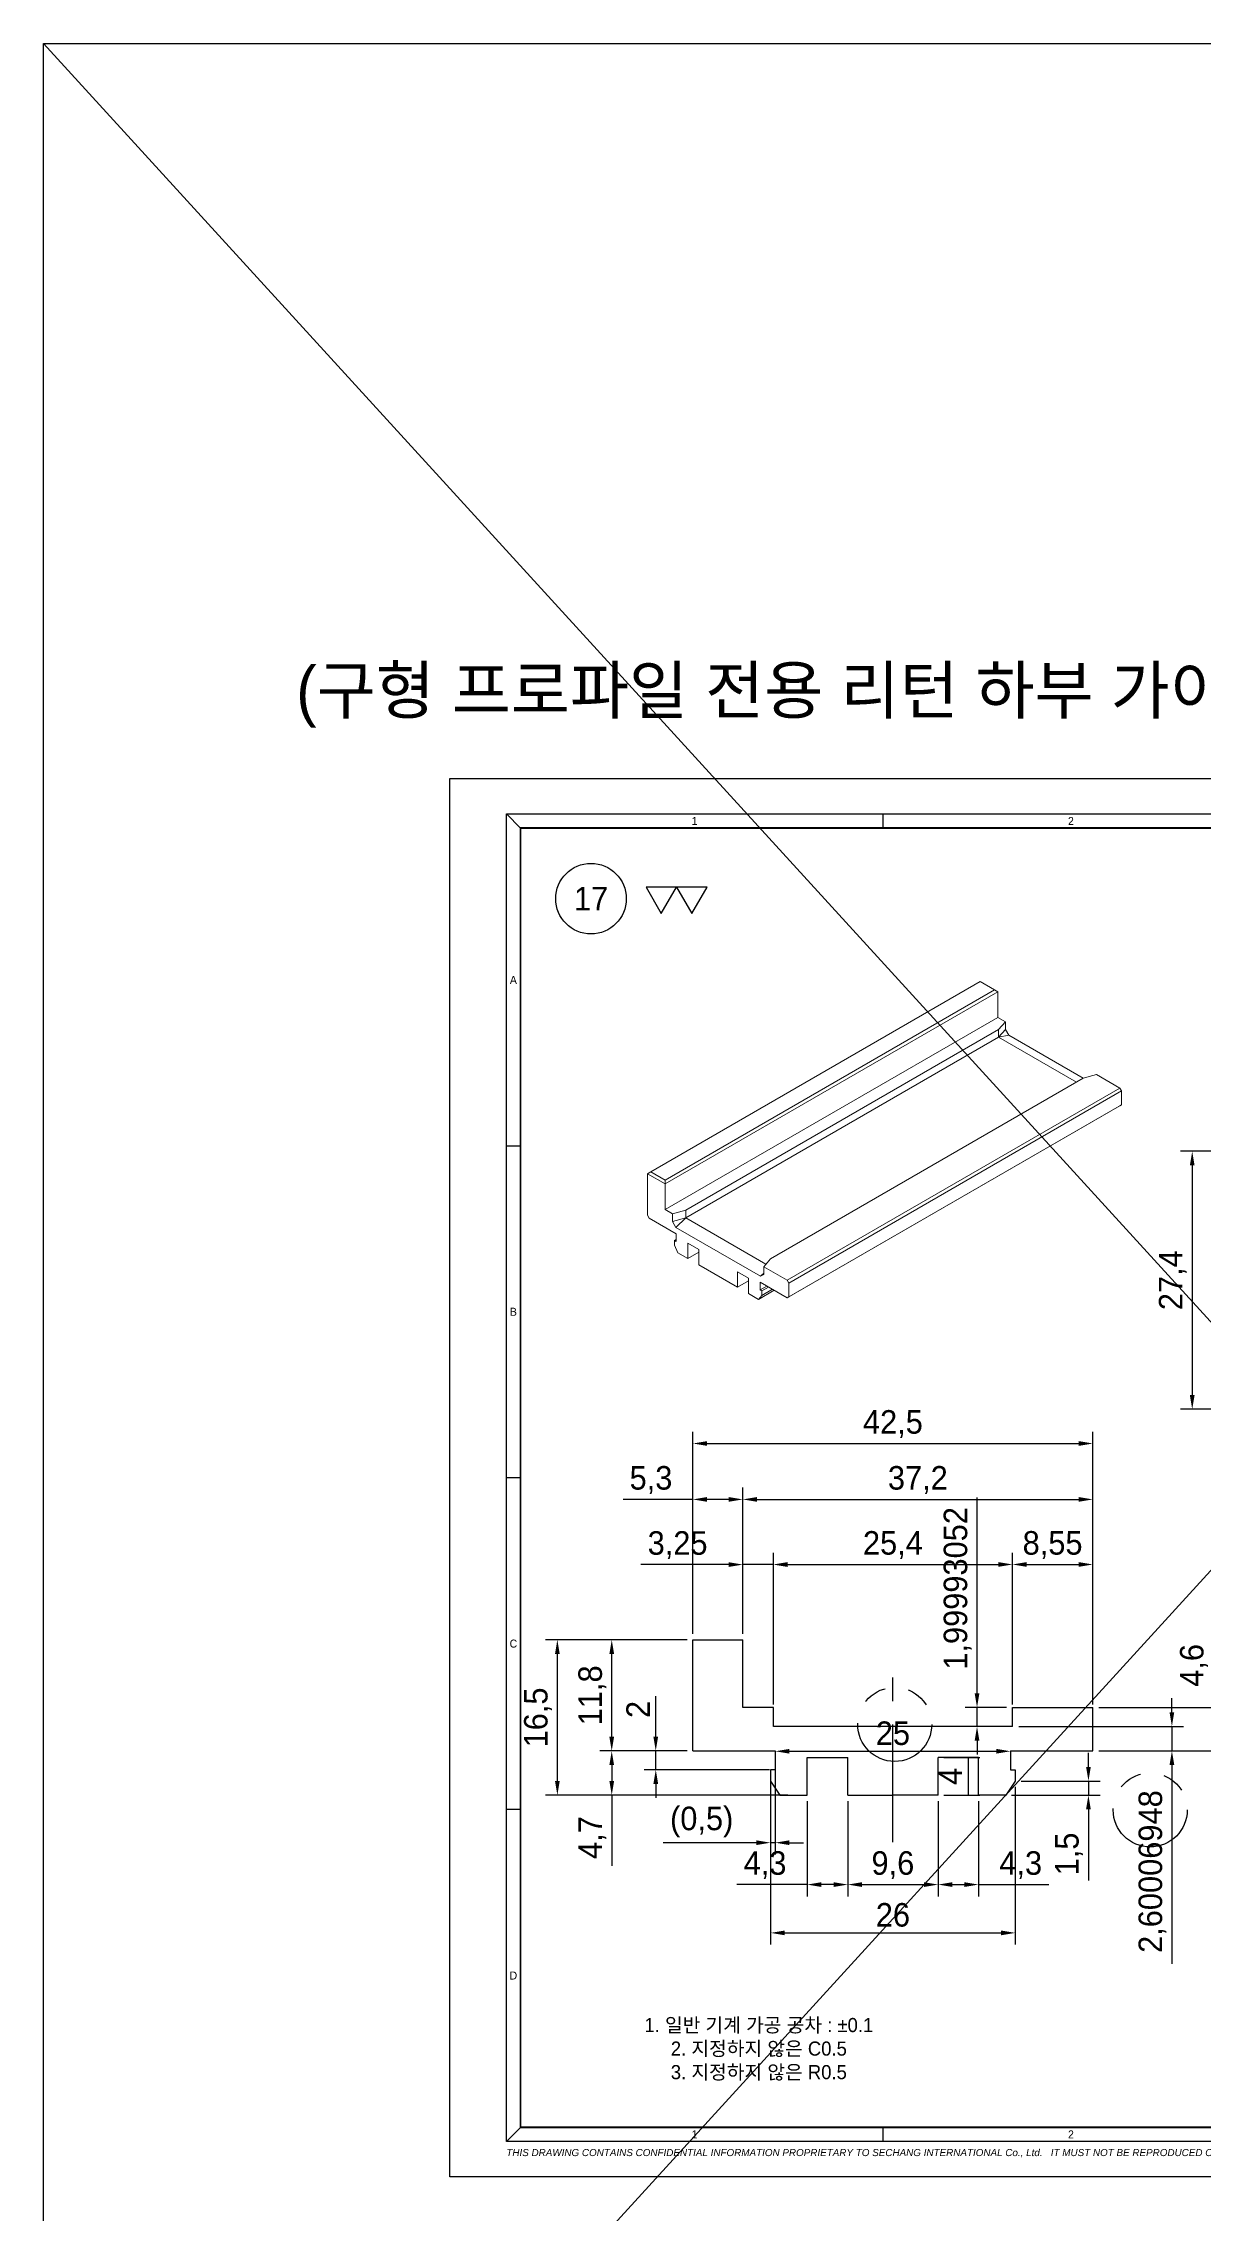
# Model space of a CAD drawing. Header units: inches. Extents: x 0 to 23821, y 0 to 11279.
# Drawn here: x 23480.8 to 23604, y 1915.3 to 2145.7 of the extents above; entities that cross this region are included whole.
import ezdxf
from ezdxf.enums import TextEntityAlignment as Align

# ---------------------------------------------------------------- set-up
doc = ezdxf.new("R2010")
doc.units = ezdxf.units.IN
doc.header["$LTSCALE"] = 10
doc.header["$MEASUREMENT"] = 0
for name, pattern in [('CENTER', [2, 1.25, -0.25, 0.25, -0.25]), ('HIDDEN', [0.375, 0.25, -0.125]), ('PHANTOM', [2.5, 1.25, -0.25, 0.25, -0.25, 0.25, -0.25])]:
    doc.linetypes.add(name, pattern=pattern)
doc.layers.get('Defpoints').update_dxf_attribs({"color": 8})
for name, color, linetype in [('11', 1, 'CENTER'), ('22', 2, 'HIDDEN'), ('66', 6, 'PHANTOM'), ('PHANTOM LINE', 6, 'PHANTOM'), ('T', 3, 'Continuous'), ('V', 1, 'Continuous')]:
    doc.layers.add(name, color=color, linetype=linetype)
doc.styles.add('SCI', font='')
doc.styles.get('SCI').set_extended_font_data('Gulim')
doc.dimstyles.new('SCH', dxfattribs={"dimtxt": 2.5, "dimasz": 2, "dimexe": 1.25, "dimexo": 0.625, "dimtad": 1, "dimdec": 8, "dimtxsty": 'SCI', "dimcen": 2.5, "dimclrd": 4, "dimclre": 4, "dimclrt": 7, "dimadec": 8, "dimazin": 2, "dimtfac": 1, "dimtdec": 8, "dimtmove": 0, "dimatfit": 3, "dimfxl": 1, "dimarcsym": 0})

# ---------------------------------------------------------------- blocks, each defined once
blk = doc.blocks.new('*U546')
at = {"color": 2}
for points in [[(0, 0), (1.5, 2.6), (-1.5, 2.6)], [(3, 0), (4.5, 2.6), (1.5, 2.6)]]:
    blk.add_lwpolyline(points, close=True, dxfattribs=at)
blk = doc.blocks.new('SECHANG TITLE')
h = blk.add_hatch(color=162)
h.dxf.hatch_style = 1
h.paths.add_polyline_path([(6.08, -25.11), (4.21, -25.11), (4.21, -27.9), (7.94, -27.9)])
h.paths.add_polyline_path([(12.06, -25.11), (10.19, -25.11), (8.33, -27.9), (12.06, -27.9)])
h.paths.add_polyline_path([(12.06, -28.1), (4.21, -28.1), (4.21, -30.89), (12.06, -30.89)])
at = {"color": 3}
for p, q in [((125, 0), (125, -33.6)), ((0, -5.6), (125, -5.6)), ((0, -33.6), (0, -5.6)), ((5.5, -11.2), (5.5, -5.6)), ((44.5, -22.4), (44.5, -5.6)), ((75.5, -11.2), (75.5, -5.6)), ((81, -11.2), (81, -5.6)), ((97.5, -11.2), (97.5, -5.6)), ((0, -11.2), (125, -11.2)), ((23.5, -11.2), (23.5, -22.4)), ((34, -22.4), (34, -11.2)), ((55, -33.6), (55, -11.2)), ((68, -33.6), (68, -11.2)), ((23.5, -16.8), (0, -16.8)), ((23.5, -14.2), (55, -14.2)), ((23.5, -18.3), (55, -18.3)), ((55, -16.8), (125, -16.8)), ((113.5, -33.6), (113.5, -16.8)), ((118.5, -22.4), (125, -16.8)), ((118.5, -33.6), (118.5, -16.8)), ((0, -22.4), (125, -22.4)), ((118.5, -28), (125, -22.4)), ((55, -28), (125, -28)), ((0, -33.6), (125, -33.6))]:
    blk.add_line(p, q, dxfattribs=at)
for p, q in [((4, -28), (4, -24.9)), ((4, -24.9), (6.19, -24.9)), ((4.21, -27.9), (4.21, -25.11)), ((4.21, -25.11), (6.08, -25.11)), ((6.08, -25.11), (7.94, -27.9)), ((6.19, -24.9), (8.13, -27.81)), ((10.08, -24.9), (8.13, -27.81)), ((10.19, -25.11), (8.33, -27.9)), ((10.08, -24.9), (12.27, -24.9)), ((10.19, -25.11), (12.06, -25.11)), ((12.06, -25.11), (12.06, -27.9)), ((12.27, -24.9), (12.27, -28)), ((4, -28), (4, -31.1)), ((4, -31.1), (12.27, -31.1)), ((7.94, -27.9), (4.21, -27.9)), ((12.06, -28.1), (4.21, -28.1)), ((4.21, -28.1), (4.21, -30.89)), ((4.21, -30.89), (12.06, -30.89)), ((12.06, -27.9), (8.33, -27.9)), ((12.06, -30.89), (12.06, -28.1)), ((12.27, -31.1), (12.27, -28))]:
    blk.add_line(p, q)
at = {"attachment_point": 5, "style": 'SCI'}
for s, insert, char_height, width in [('ITEM', (2.75, -8.4), 1.5, 5.5), ('DESCRIPTION', (25, -8.4), 1.5, 39), ('SPECIFICATION', (60, -8.4), 1.5, 31), ("Q'TY", (78.25, -8.4), 1.5, 5.5), ('MATERIAL', (89.25, -8.4), 1.5, 16.5), ('FINISH / REMARK', (111.25, -8.4), 1.5, 27.5), (' CUSTOMER', (11.75, -12.6), 1, 23.5), ('DESIGN', (28.75, -12.7), 1, 10.5), ('CHECK', (39.25, -12.7), 1, 10.5), ('APPROVE', (49.75, -12.7), 1, 10.5), ('TITLE', (61.5, -14), 1.5, 13), (' PROJECT No.', (11.75, -18.2), 1, 23.5), ('SUB SCRIPE', (61.5, -19.6), 1.5, 13), (' PAGE', (116, -19.6), 1, 5), ('{\\fGulim|b1|i0|c129|p50;\\T1.45;세창 인터내쇼날(주)}', (33.63, -26.75), 2.5, 38.7333), ('DWG No.', (61.5, -25.2), 1.5, 13), ('SCALE', (116, -25.2), 1, 5), ('{\\fGulim|b1|i0|c129|p50;\\T1.05;SECHANG INTERNATIONAL CO., LTD.}', (33.63, -29.85), 1.5, 38.7333), ('REF No.', (61.5, -30.8), 1.5, 13), ('REV', (116, -30.8), 1, 5)]:
    blk.add_mtext(s, dxfattribs=dict(at, insert=insert, char_height=char_height, width=width))
blk = doc.blocks.new('SECHANG REV')
at = {"color": 7}
blk.add_line((-52.5, 0), (-52.5, 5.5), dxfattribs=at)
at = {"color": 3}
for p, q in [((-43, 5.5), (-43, 0)), ((-28.5, 5.5), (-28.5, 0)), ((28.5, 5.5), (28.5, 0)), ((40.5, 5.5), (40.5, 0)), ((52.5, 5.5), (52.5, 0))]:
    blk.add_line(p, q, dxfattribs=at)
blk.add_line((52.5, 0), (-52.5, 0))
blk = doc.blocks.new('SECHANG A3')
at = {"color": 2}
for p, q in [((-198, 289.5), (-195, 286.5)), ((-118, 289.5), (-118, 286.5)), ((-38, 289.5), (-38, 286.5)), ((42, 289.5), (42, 286.5)), ((122, 289.5), (122, 286.5)), ((202, 289.5), (199, 286.5)), ((-195, 10.5), (-198, 7.5)), ((-118, 10.5), (-118, 7.5)), ((-38, 10.5), (-38, 7.5)), ((42, 10.5), (42, 7.5)), ((122, 10.5), (122, 7.5)), ((199, 10.5), (202, 7.5))]:
    blk.add_line(p, q, dxfattribs=at)
at = {"color": 3}
blk.add_line((94, 286.5), (199, 286.5), dxfattribs=at)
for p, q in [((-198, 219), (-195, 219)), ((199, 219), (202, 219)), ((-195, 148.5), (-198, 148.5)), ((202, 148.5), (199, 148.5)), ((-195, 78), (-198, 78)), ((202, 78), (199, 78)), ((202, 15.5), (205, 15.5))]:
    blk.add_line(p, q)
at = {"color": 1}
blk.add_lwpolyline([(-210, 297), (210, 297), (210, 0), (-210, 0)], close=True, dxfattribs=at)
at = {"color": 2}
blk.add_lwpolyline([(-198, 289.5), (202, 289.5), (202, 7.5), (-198, 7.5)], close=True, dxfattribs=at)
at = {"const_width": 0.4}
blk.add_lwpolyline([(-195, 286.5), (199, 286.5), (199, 10.5), (-195, 10.5)], close=True, dxfattribs=at)
at = {"layer": '11', "ltscale": 5}
blk.add_line((202, 11.5), (205, 11.5), dxfattribs=at)
at = {"layer": '22', "ltscale": 5}
blk.add_line((202, 13.5), (205, 13.5), dxfattribs=at)
at = {"layer": '66', "ltscale": 3}
blk.add_line((202, 9.5), (205, 9.5), dxfattribs=at)
at = {"layer": 'T'}
blk.add_line((202, 7.5), (205, 7.5), dxfattribs=at)
for name, p in [('SECHANG REV', (146.5, 281)), ('SECHANG TITLE', (74, 44.1))]:
    blk.add_blockref(name, p)
at = {"linetype": 'Continuous', "style": 'SCI'}
blk.add_text('PLOT DATE : 2023/5/31/ 3:50 오후', height=1.92, dxfattribs=at).set_placement((201.86, 4.16), align=Align.RIGHT)
at = {"color": 2, "style": 'SCI'}
for s, insert, char_height, width, attachment_point in [('1', (-158, 288), 1.7, 80, 5), ('2', (-78, 288), 1.7, 80, 5), ('3', (2, 288), 1.7, 80, 5), ('4', (82, 288), 1.7, 80, 5), ('5', (162, 288), 1.7, 80, 5), ('A', (-196.5, 254.25), 1.7, 3, 5), ('A', (200.5, 254.25), 1.7, 3, 5), ('B', (-196.5, 183.75), 1.7, 3, 5), ('B', (200.5, 183.75), 1.7, 3, 5), ('C', (-196.5, 113.25), 1.7, 3, 5), ('C', (200.5, 113.25), 1.7, 3, 5), ('D', (-196.5, 42.75), 1.7, 3, 5), ('D', (200.5, 42.75), 1.7, 3, 5), ('1. 일반 기계 가공 공차 : ±0.1\\P2. 지정하지 않은 C0.5\\P3. 지정하지 않은 R0.5', (14.98, 27.07), 3, 83.5818, 4), ('TIMING BELT CONVEYOR', (164.75, 30.1), 1.7, 45.5, 5), ('2025.04.03', (102.75, 23.75), 1.5, 10.5, 5), ('\\pi1.42726;1', (195.75, 23.1), 1.5, 3.25, 4), ('1', (-158, 9), 1.7, 80, 5), ('2', (-78, 9), 1.7, 80, 5), ('3', (2, 9), 1.7, 80, 5), ('4', (82, 9), 1.7, 80, 5), ('5', (162, 9), 1.7, 80, 5)]:
    blk.add_mtext(s, dxfattribs=dict(at, insert=insert, char_height=char_height, width=width, attachment_point=attachment_point))
at = {"char_height": 1.5, "attachment_point": 5, "style": 'SCI'}
for s, insert, width in [('REV.No', (98.75, 283.7), 9.5), ('DATE', (110.75, 283.7), 14.5), ('REVISION RECORD', (146.5, 283.7), 57), ('SIGN', (181, 283.7), 12), ('CHECK', (193, 283.7), 12)]:
    blk.add_mtext(s, dxfattribs=dict(at, insert=insert, width=width))
at = {"color": 3, "insert": (-198, 5), "char_height": 1.5, "width": 400.0238, "attachment_point": 4, "style": 'SCI'}
blk.add_mtext('{\\fArial|b0|i1|c0|p34;THIS DRAWING CONTAINS CONFIDENTIAL INFORMATION PROPRIETARY TO SECHANG INTERNATIONAL Co., Ltd.   IT MUST NOT BE REPRODUCED OR DISCLOSED TO OTHERS OR USED IN  ANY OTHER WAY IN WHOLE OR PART EXCEPT AN AUTHORIZED IN WRITING BY SECHANG INTERNATIONAL Co., Ltd.  }', dxfattribs=at)
blk = doc.blocks.new('*D725')
at = {"color": 4, "lineweight": -2, "transparency": 16777216}
for p, q in [((23549.2, 1976.15), (23539.95, 1976.15)), ((23541.2, 1965.85), (23541.2, 1974.65)), ((23549.2, 1964.35), (23539.95, 1964.35))]:
    blk.add_line(p, q, dxfattribs=at)
at = {"color": 4, "transparency": 16777216}
for points in [[(23540.95, 1974.65), (23541.45, 1974.65), (23541.2, 1976.15)], [(23540.95, 1965.85), (23541.45, 1965.85), (23541.2, 1964.35)]]:
    blk.add_solid(points, dxfattribs=at)
at = {"layer": 'Defpoints', "color": 0, "transparency": 16777216}
for p in [(23541.2, 1976.15), (23549.83, 1976.15), (23549.83, 1964.35)]:
    blk.add_point(p, dxfattribs=at)
at = {"color": 7, "transparency": 16777216, "insert": (23539.14, 1970.25), "char_height": 2.5, "attachment_point": 5, "rotation": 90, "style": 'SCI'}
blk.add_mtext('11,8', dxfattribs=at)
blk = doc.blocks.new('*D726')
at = {"color": 4, "lineweight": -2, "transparency": 16777216}
for p, q in [((23549.83, 1991.06), (23542.42, 1991.06)), ((23549.83, 1976.77), (23549.83, 1992.31)), ((23553.63, 1991.06), (23551.33, 1991.06)), ((23555.13, 1976.77), (23555.13, 1992.31))]:
    blk.add_line(p, q, dxfattribs=at)
at = {"color": 4, "transparency": 16777216}
for points in [[(23551.33, 1991.31), (23551.33, 1990.81), (23549.83, 1991.06)], [(23553.63, 1991.31), (23553.63, 1990.81), (23555.13, 1991.06)]]:
    blk.add_solid(points, dxfattribs=at)
at = {"layer": 'Defpoints', "color": 0, "transparency": 16777216}
for p in [(23549.83, 1991.06), (23549.83, 1976.15), (23555.13, 1976.15)]:
    blk.add_point(p, dxfattribs=at)
at = {"color": 7, "transparency": 16777216, "insert": (23545.37, 1993.12), "char_height": 2.5, "attachment_point": 5, "style": 'SCI'}
blk.add_mtext('5,3', dxfattribs=at)
blk = doc.blocks.new('*D727')
at = {"color": 4, "lineweight": -2, "transparency": 16777216}
for p, q in [((23553.63, 1984.14), (23544.28, 1984.14)), ((23555.13, 1976.77), (23555.13, 1985.39)), ((23558.38, 1984.14), (23555.13, 1984.14)), ((23558.38, 1969.27), (23558.38, 1985.39)), ((23559.88, 1984.14), (23561.38, 1984.14))]:
    blk.add_line(p, q, dxfattribs=at)
at = {"color": 4, "transparency": 16777216}
for points in [[(23553.63, 1984.39), (23553.63, 1983.89), (23555.13, 1984.14)], [(23559.88, 1984.39), (23559.88, 1983.89), (23558.38, 1984.14)]]:
    blk.add_solid(points, dxfattribs=at)
at = {"layer": 'Defpoints', "color": 0, "transparency": 16777216}
for p in [(23558.38, 1984.14), (23555.13, 1976.15), (23558.38, 1968.65)]:
    blk.add_point(p, dxfattribs=at)
at = {"color": 7, "transparency": 16777216, "insert": (23548.2, 1986.2), "char_height": 2.5, "attachment_point": 5, "style": 'SCI'}
blk.add_mtext('3,25', dxfattribs=at)
blk = doc.blocks.new('*D728')
at = {"color": 4, "lineweight": -2, "transparency": 16777216}
for p, q in [((23558.38, 1969.27), (23558.38, 1985.4)), ((23559.88, 1984.15), (23582.28, 1984.15)), ((23583.78, 1969.27), (23583.78, 1985.4))]:
    blk.add_line(p, q, dxfattribs=at)
at = {"color": 4, "transparency": 16777216}
for points in [[(23559.88, 1984.4), (23559.88, 1983.9), (23558.38, 1984.15)], [(23582.28, 1984.4), (23582.28, 1983.9), (23583.78, 1984.15)]]:
    blk.add_solid(points, dxfattribs=at)
at = {"layer": 'Defpoints', "color": 0, "transparency": 16777216}
for p in [(23583.78, 1984.15), (23558.38, 1968.65), (23583.78, 1968.65)]:
    blk.add_point(p, dxfattribs=at)
at = {"color": 7, "transparency": 16777216, "insert": (23571.08, 1986.21), "char_height": 2.5, "attachment_point": 5, "style": 'SCI'}
blk.add_mtext('25,4', dxfattribs=at)
blk = doc.blocks.new('*D729')
at = {"color": 4, "lineweight": -2, "transparency": 16777216}
for p, q in [((23583.78, 1969.27), (23583.78, 1985.4)), ((23585.28, 1984.15), (23590.83, 1984.15)), ((23592.33, 1969.27), (23592.33, 1985.4))]:
    blk.add_line(p, q, dxfattribs=at)
at = {"color": 4, "transparency": 16777216}
for points in [[(23585.28, 1984.4), (23585.28, 1983.9), (23583.78, 1984.15)], [(23590.83, 1984.4), (23590.83, 1983.9), (23592.33, 1984.15)]]:
    blk.add_solid(points, dxfattribs=at)
at = {"layer": 'Defpoints', "color": 0, "transparency": 16777216}
for p in [(23592.33, 1984.15), (23583.78, 1968.65), (23592.33, 1968.65)]:
    blk.add_point(p, dxfattribs=at)
at = {"color": 7, "transparency": 16777216, "insert": (23588.05, 1986.21), "char_height": 2.5, "attachment_point": 5, "style": 'SCI'}
blk.add_mtext('8,55', dxfattribs=at)
blk = doc.blocks.new('*D730')
at = {"color": 4, "lineweight": -2, "transparency": 16777216}
for p, q in [((23555.13, 1976.77), (23555.13, 1992.31)), ((23556.63, 1991.06), (23590.83, 1991.06)), ((23592.33, 1969.27), (23592.33, 1992.31))]:
    blk.add_line(p, q, dxfattribs=at)
at = {"color": 4, "transparency": 16777216}
for points in [[(23556.63, 1991.31), (23556.63, 1990.81), (23555.13, 1991.06)], [(23590.83, 1991.31), (23590.83, 1990.81), (23592.33, 1991.06)]]:
    blk.add_solid(points, dxfattribs=at)
at = {"layer": 'Defpoints', "color": 0, "transparency": 16777216}
for p in [(23592.33, 1991.06), (23555.13, 1976.15), (23592.33, 1968.65)]:
    blk.add_point(p, dxfattribs=at)
at = {"color": 7, "transparency": 16777216, "insert": (23573.73, 1993.12), "char_height": 2.5, "attachment_point": 5, "style": 'SCI'}
blk.add_mtext('37,2', dxfattribs=at)
blk = doc.blocks.new('*D731')
at = {"color": 4, "lineweight": -2, "transparency": 16777216}
for p, q in [((23549.83, 1976.77), (23549.83, 1998.25)), ((23592.33, 1969.27), (23592.33, 1998.25)), ((23551.33, 1997), (23590.83, 1997))]:
    blk.add_line(p, q, dxfattribs=at)
at = {"color": 4, "transparency": 16777216}
for points in [[(23551.33, 1997.25), (23551.33, 1996.75), (23549.83, 1997)], [(23590.83, 1997.25), (23590.83, 1996.75), (23592.33, 1997)]]:
    blk.add_solid(points, dxfattribs=at)
at = {"layer": 'Defpoints', "color": 0, "transparency": 16777216}
for p in [(23592.33, 1997), (23549.83, 1976.15), (23592.33, 1968.65)]:
    blk.add_point(p, dxfattribs=at)
at = {"color": 7, "transparency": 16777216, "insert": (23571.08, 1999.06), "char_height": 2.5, "attachment_point": 5, "style": 'SCI'}
blk.add_mtext('42,5', dxfattribs=at)
blk = doc.blocks.new('*D732')
at = {"color": 4, "lineweight": -2, "transparency": 16777216}
for p, q in [((23549.2, 1964.35), (23539.95, 1964.35)), ((23541.2, 1962.85), (23541.2, 1961.15)), ((23558.45, 1959.65), (23539.95, 1959.65)), ((23541.2, 1959.65), (23541.2, 1952.13))]:
    blk.add_line(p, q, dxfattribs=at)
at = {"color": 4, "transparency": 16777216}
for points in [[(23540.95, 1962.85), (23541.45, 1962.85), (23541.2, 1964.35)], [(23540.95, 1961.15), (23541.45, 1961.15), (23541.2, 1959.65)]]:
    blk.add_solid(points, dxfattribs=at)
at = {"layer": 'Defpoints', "color": 0, "transparency": 16777216}
for p in [(23549.83, 1964.35), (23541.2, 1959.65), (23559.08, 1959.65)]:
    blk.add_point(p, dxfattribs=at)
at = {"color": 7, "transparency": 16777216, "insert": (23539.14, 1955.14), "char_height": 2.5, "attachment_point": 5, "rotation": 90, "style": 'SCI'}
blk.add_mtext('4,7', dxfattribs=at)
blk = doc.blocks.new('*D733')
at = {"color": 4, "lineweight": -2, "transparency": 16777216}
for p, q in [((23558.08, 1960.52), (23558.08, 1943.77)), ((23584.08, 1960.52), (23584.08, 1943.77)), ((23559.58, 1945.02), (23582.58, 1945.02))]:
    blk.add_line(p, q, dxfattribs=at)
at = {"color": 4, "transparency": 16777216}
for points in [[(23559.58, 1945.27), (23559.58, 1944.77), (23558.08, 1945.02)], [(23582.58, 1945.27), (23582.58, 1944.77), (23584.08, 1945.02)]]:
    blk.add_solid(points, dxfattribs=at)
at = {"layer": 'Defpoints', "color": 0, "transparency": 16777216}
for p in [(23558.08, 1961.15), (23584.08, 1961.15), (23584.08, 1945.02)]:
    blk.add_point(p, dxfattribs=at)
at = {"color": 7, "transparency": 16777216, "insert": (23571.08, 1946.92), "char_height": 2.5, "attachment_point": 5, "style": 'SCI'}
blk.add_mtext('26', dxfattribs=at)
blk = doc.blocks.new('*D734')
at = {"color": 4, "lineweight": -2, "transparency": 16777216}
for p, q in [((23566.28, 1959.02), (23566.28, 1948.9)), ((23575.88, 1959.02), (23575.88, 1948.9)), ((23567.78, 1950.15), (23574.38, 1950.15))]:
    blk.add_line(p, q, dxfattribs=at)
at = {"color": 4, "transparency": 16777216}
for points in [[(23567.78, 1950.4), (23567.78, 1949.9), (23566.28, 1950.15)], [(23574.38, 1950.4), (23574.38, 1949.9), (23575.88, 1950.15)]]:
    blk.add_solid(points, dxfattribs=at)
at = {"layer": 'Defpoints', "color": 0, "transparency": 16777216}
for p in [(23566.28, 1959.65), (23575.88, 1959.65), (23575.88, 1950.15)]:
    blk.add_point(p, dxfattribs=at)
at = {"color": 7, "transparency": 16777216, "insert": (23571.08, 1952.21), "char_height": 2.5, "attachment_point": 5, "style": 'SCI'}
blk.add_mtext('9,6', dxfattribs=at)
blk = doc.blocks.new('*D735')
at = {"color": 4, "lineweight": -2, "transparency": 16777216}
for p, q in [((23591.86, 1962.65), (23591.86, 1964.15)), ((23584.7, 1961.15), (23593.11, 1961.15)), ((23591.86, 1961.15), (23591.86, 1959.65)), ((23583.7, 1959.65), (23593.11, 1959.65)), ((23591.86, 1958.15), (23591.86, 1950.59))]:
    blk.add_line(p, q, dxfattribs=at)
at = {"color": 4, "transparency": 16777216}
for points in [[(23591.61, 1962.65), (23592.11, 1962.65), (23591.86, 1961.15)], [(23591.61, 1958.15), (23592.11, 1958.15), (23591.86, 1959.65)]]:
    blk.add_solid(points, dxfattribs=at)
at = {"layer": 'Defpoints', "color": 0, "transparency": 16777216}
for p in [(23584.08, 1961.15), (23591.86, 1961.15), (23583.08, 1959.65)]:
    blk.add_point(p, dxfattribs=at)
at = {"color": 7, "transparency": 16777216, "insert": (23589.8, 1953.4), "char_height": 2.5, "attachment_point": 5, "rotation": 90, "style": 'SCI'}
blk.add_mtext('1,5', dxfattribs=at)
blk = doc.blocks.new('*D736')
at = {"color": 4, "lineweight": -2, "transparency": 16777216}
for p, q in [((23580.02, 1970.45), (23580.02, 1991.28)), ((23583.15, 1968.95), (23578.77, 1968.95)), ((23580.02, 1966.95), (23580.02, 1968.95)), ((23583.2, 1966.95), (23578.77, 1966.95)), ((23580.02, 1965.45), (23580.02, 1963.95))]:
    blk.add_line(p, q, dxfattribs=at)
at = {"color": 4, "transparency": 16777216}
for points in [[(23579.77, 1970.45), (23580.27, 1970.45), (23580.02, 1968.95)], [(23579.77, 1965.45), (23580.27, 1965.45), (23580.02, 1966.95)]]:
    blk.add_solid(points, dxfattribs=at)
at = {"layer": 'Defpoints', "color": 0, "transparency": 16777216}
for p in [(23580.02, 1968.95), (23583.78, 1968.95), (23583.83, 1966.95)]:
    blk.add_point(p, dxfattribs=at)
at = {"color": 7, "transparency": 16777216, "insert": (23577.96, 1981.61), "char_height": 2.5, "attachment_point": 5, "rotation": 90, "style": 'SCI'}
blk.add_mtext('1,99993052', dxfattribs=at)
blk = doc.blocks.new('*D737')
at = {"color": 4, "lineweight": -2, "transparency": 16777216}
for p, q in [((23600.73, 1968.45), (23600.73, 1969.95)), ((23584.45, 1966.95), (23601.98, 1966.95)), ((23600.73, 1966.95), (23600.73, 1964.35)), ((23592.95, 1964.35), (23601.98, 1964.35)), ((23600.73, 1962.85), (23600.73, 1941.72))]:
    blk.add_line(p, q, dxfattribs=at)
at = {"color": 4, "transparency": 16777216}
for points in [[(23600.48, 1968.45), (23600.98, 1968.45), (23600.73, 1966.95)], [(23600.48, 1962.85), (23600.98, 1962.85), (23600.73, 1964.35)]]:
    blk.add_solid(points, dxfattribs=at)
at = {"layer": 'Defpoints', "color": 0, "transparency": 16777216}
for p in [(23583.83, 1966.95), (23600.73, 1966.95), (23592.33, 1964.35)]:
    blk.add_point(p, dxfattribs=at)
at = {"color": 7, "transparency": 16777216, "insert": (23598.67, 1951.53), "char_height": 2.5, "attachment_point": 5, "rotation": 90, "style": 'SCI'}
blk.add_mtext('2,60006948', dxfattribs=at)
blk = doc.blocks.new('*D738')
at = {"color": 4, "lineweight": -2, "transparency": 16777216}
for p, q in [((23545.88, 1965.85), (23545.88, 1970.15)), ((23549.2, 1964.35), (23544.63, 1964.35)), ((23545.88, 1962.35), (23545.88, 1964.35)), ((23557.95, 1962.35), (23544.63, 1962.35)), ((23545.88, 1960.85), (23545.88, 1959.35))]:
    blk.add_line(p, q, dxfattribs=at)
at = {"color": 4, "transparency": 16777216}
for points in [[(23545.63, 1965.85), (23546.13, 1965.85), (23545.88, 1964.35)], [(23545.63, 1960.85), (23546.13, 1960.85), (23545.88, 1962.35)]]:
    blk.add_solid(points, dxfattribs=at)
at = {"layer": 'Defpoints', "color": 0, "transparency": 16777216}
for p in [(23545.88, 1964.35), (23549.83, 1964.35), (23558.58, 1962.35)]:
    blk.add_point(p, dxfattribs=at)
at = {"color": 7, "transparency": 16777216, "insert": (23544, 1968.75), "char_height": 2.5, "attachment_point": 5, "rotation": 90, "style": 'SCI'}
blk.add_mtext('2', dxfattribs=at)
blk = doc.blocks.new('*D739')
at = {"color": 4, "lineweight": -2, "transparency": 16777216}
for p, q in [((23558.58, 1963.72), (23558.58, 1963.06)), ((23560.08, 1964.31), (23582.08, 1964.31)), ((23583.58, 1963.72), (23583.58, 1963.06))]:
    blk.add_line(p, q, dxfattribs=at)
at = {"color": 4, "transparency": 16777216}
for points in [[(23560.08, 1964.56), (23560.08, 1964.06), (23558.58, 1964.31)], [(23582.08, 1964.56), (23582.08, 1964.06), (23583.58, 1964.31)]]:
    blk.add_solid(points, dxfattribs=at)
at = {"layer": 'Defpoints', "color": 0, "transparency": 16777216}
for p in [(23558.58, 1964.35), (23583.58, 1964.35), (23583.58, 1964.31)]:
    blk.add_point(p, dxfattribs=at)
at = {"color": 7, "transparency": 16777216, "insert": (23571.08, 1966.21), "char_height": 2.5, "attachment_point": 5, "style": 'SCI'}
blk.add_mtext('25', dxfattribs=at)
blk = doc.blocks.new('*D740')
at = {"color": 4, "lineweight": -2, "transparency": 16777216}
for p, q in [((23558.08, 1961.72), (23558.08, 1953.35)), ((23558.58, 1962.72), (23558.58, 1953.35)), ((23556.58, 1954.6), (23546.68, 1954.6)), ((23558.58, 1954.6), (23558.08, 1954.6)), ((23560.08, 1954.6), (23561.58, 1954.6))]:
    blk.add_line(p, q, dxfattribs=at)
at = {"color": 4, "transparency": 16777216}
for points in [[(23556.58, 1954.85), (23556.58, 1954.35), (23558.08, 1954.6)], [(23560.08, 1954.85), (23560.08, 1954.35), (23558.58, 1954.6)]]:
    blk.add_solid(points, dxfattribs=at)
at = {"layer": 'Defpoints', "color": 0, "transparency": 16777216}
for p in [(23558.58, 1963.35), (23558.08, 1962.35), (23558.08, 1954.6)]:
    blk.add_point(p, dxfattribs=at)
at = {"color": 7, "transparency": 16777216, "insert": (23550.76, 1956.8), "char_height": 2.5, "attachment_point": 5, "style": 'SCI'}
blk.add_mtext('(0,5)', dxfattribs=at)
blk = doc.blocks.new('*D741')
at = {"color": 4, "lineweight": -2, "transparency": 16777216}
for p, q in [((23549.2, 1976.15), (23534.17, 1976.15)), ((23535.42, 1961.15), (23535.42, 1974.65)), ((23559.9, 1959.65), (23534.17, 1959.65))]:
    blk.add_line(p, q, dxfattribs=at)
at = {"color": 4, "transparency": 16777216}
for points in [[(23535.17, 1974.65), (23535.67, 1974.65), (23535.42, 1976.15)], [(23535.17, 1961.15), (23535.67, 1961.15), (23535.42, 1959.65)]]:
    blk.add_solid(points, dxfattribs=at)
at = {"layer": 'Defpoints', "color": 0, "transparency": 16777216}
for p in [(23535.42, 1976.15), (23549.83, 1976.15), (23560.53, 1959.65)]:
    blk.add_point(p, dxfattribs=at)
at = {"color": 7, "transparency": 16777216, "insert": (23533.36, 1967.9), "char_height": 2.5, "attachment_point": 5, "rotation": 90, "style": 'SCI'}
blk.add_mtext('16,5', dxfattribs=at)
blk = doc.blocks.new('*D743')
at = {"color": 4, "lineweight": -2, "transparency": 16777216}
for p, q in [((23605.13, 1968.95), (23605.13, 1976.42)), ((23592.95, 1968.95), (23606.38, 1968.95)), ((23605.13, 1965.85), (23605.13, 1967.45)), ((23592.95, 1964.35), (23606.38, 1964.35))]:
    blk.add_line(p, q, dxfattribs=at)
at = {"color": 4, "transparency": 16777216}
for points in [[(23604.88, 1967.45), (23605.38, 1967.45), (23605.13, 1968.95)], [(23604.88, 1965.85), (23605.38, 1965.85), (23605.13, 1964.35)]]:
    blk.add_solid(points, dxfattribs=at)
at = {"layer": 'Defpoints', "color": 0, "transparency": 16777216}
for p in [(23592.33, 1968.95), (23605.13, 1968.95), (23592.33, 1964.35)]:
    blk.add_point(p, dxfattribs=at)
at = {"color": 7, "transparency": 16777216, "insert": (23603.07, 1973.43), "char_height": 2.5, "attachment_point": 5, "rotation": 90, "style": 'SCI'}
blk.add_mtext('4,6', dxfattribs=at)
blk = doc.blocks.new('*D744')
at = {"color": 4, "lineweight": -2, "transparency": 16777216}
for p, q in [((23616.98, 2028.04), (23601.64, 2028.04)), ((23602.89, 2026.54), (23602.89, 2002.14)), ((23616.98, 2000.64), (23601.64, 2000.64))]:
    blk.add_line(p, q, dxfattribs=at)
at = {"color": 4, "transparency": 16777216}
for points in [[(23602.64, 2026.54), (23603.14, 2026.54), (23602.89, 2028.04)], [(23602.64, 2002.14), (23603.14, 2002.14), (23602.89, 2000.64)]]:
    blk.add_solid(points, dxfattribs=at)
at = {"layer": 'Defpoints', "color": 0, "transparency": 16777216}
for p in [(23617.61, 2028.04), (23602.89, 2000.64), (23617.61, 2000.64)]:
    blk.add_point(p, dxfattribs=at)
at = {"color": 7, "transparency": 16777216, "insert": (23600.83, 2014.34), "char_height": 2.5, "attachment_point": 5, "rotation": 90, "style": 'SCI'}
blk.add_mtext('27,4', dxfattribs=at)
blk = doc.blocks.new('A$C3608a7a8')
at = {"color": 7, "linetype": 'Continuous', "lineweight": 15}
for p, q in [((14.61, 41.62), (-55.39, 1.21)), ((17.65, 39.87), (14.61, 41.62)), ((-52.35, -0.55), (17.65, 39.87)), ((18.36, 39.46), (-52.35, -1.36)), ((17.65, 39.87), (18.36, 39.46)), ((18.36, 33.99), (18.36, 39.46)), ((-52.35, -6.83), (18.36, 33.99)), ((19.95, 33.07), (18.36, 33.99)), ((19.95, 33.07), (18.53, 31.44)), ((19.95, 31.44), (19.95, 33.07)), ((-47.93, -6.93), (18.53, 31.44)), ((-47.93, -8.57), (18.53, 29.8)), ((18.53, 29.8), (18.53, 31.44)), ((19.95, 31.44), (18.53, 29.8)), ((18.53, 29.8), (20.66, 30.21)), ((18.53, 29.8), (35.08, 20.25)), ((19.95, 31.44), (20.66, 30.21)), ((20.66, 30.21), (36.49, 21.07)), ((-29.97, -17.3), (36.5, 21.07)), ((-26.4, -21.81), (44.31, 19.01)), ((36.5, 21.07), (39.32, 21.88)), ((44.31, 19.01), (39.32, 21.88)), ((44.31, 19.01), (44.66, 18.39)), ((44.31, 15.25), (-26.4, -25.57)), ((44.66, 18.39), (-26.05, -22.43)), ((-26.05, -25.37), (44.66, 15.45)), ((44.66, 15.45), (44.31, 15.25)), ((44.66, 15.45), (44.66, 18.39)), ((-56.1, 0.8), (-55.39, 1.21)), ((-52.35, -1.36), (-56.1, 0.8)), ((-56.1, 0.8), (-56.1, -8.02)), ((-55.39, 1.21), (-52.35, -0.55)), ((-52.35, -0.55), (-52.35, -1.36)), ((-52.35, -6.83), (-52.35, -1.36)), ((-56.1, -8.02), (-55.75, -8.63)), ((-55.75, -8.63), (-49.98, -11.96)), ((-50.76, -7.75), (-52.35, -6.83)), ((-47.93, -6.93), (-50.76, -7.75)), ((-50.76, -9.38), (-50.76, -7.75)), ((-47.93, -8.57), (-50.76, -9.38)), ((-50.05, -10.61), (-47.93, -8.57)), ((-47.93, -8.57), (-47.93, -6.93)), ((-47.93, -8.57), (-30.92, -18.39)), ((-50.76, -9.38), (-50.05, -10.61)), ((-50.34, -13.39), (-49.98, -13.18)), ((-50.34, -13.39), (-50.34, -14.36)), ((-49.98, -13.59), (-50.34, -13.39)), ((-50.05, -10.61), (-32.09, -20.98)), ((-49.98, -11.96), (-49.98, -13.59)), ((-50.34, -14.36), (-49.63, -16)), ((-49.63, -16), (-47.51, -17.22)), ((-47.51, -13.96), (-45.18, -15.3)), ((-47.51, -17.22), (-47.51, -13.96)), ((-47.51, -17.22), (-45.18, -15.88)), ((-45.18, -15.3), (-45.18, -18.57)), ((-31.39, -18.94), (-29.97, -17.3)), ((-45.18, -18.57), (-36.97, -23.3)), ((-36.97, -20.04), (-34.64, -21.39)), ((-36.97, -23.3), (-36.97, -20.04)), ((-36.97, -23.3), (-34.64, -21.96)), ((-34.64, -21.39), (-34.64, -24.65)), ((-32.16, -22.24), (-26.4, -25.57)), ((-32.16, -23.88), (-32.16, -22.24)), ((-32.09, -20.98), (-31.39, -20.3)), ((-31.39, -20.57), (-32.09, -20.98)), ((-31.39, -20.57), (-31.39, -18.94)), ((-26.4, -21.81), (-31.39, -18.94)), ((-26.05, -22.43), (-26.4, -21.81)), ((-26.05, -25.37), (-26.05, -22.43)), ((-34.64, -24.65), (-32.52, -25.88)), ((-32.52, -25.88), (-29.19, -23.96)), ((-32.52, -25.88), (-31.81, -25.06)), ((-32.16, -23.88), (-30.75, -23.06)), ((-31.81, -24.08), (-32.16, -23.88)), ((-31.81, -24.08), (-30.4, -23.26)), ((-31.81, -25.06), (-29.55, -23.75)), ((-31.81, -25.06), (-31.81, -24.08)), ((-26.4, -25.57), (-26.05, -25.37))]:
    blk.add_line(p, q, dxfattribs=at)
blk = doc.blocks.new('A$Cf9888c7f')
for p, q in [((-21.25, 16.5), (-15.95, 16.5)), ((-21.25, 4.7), (-21.25, 16.5)), ((-15.95, 9.3), (-15.95, 16.5)), ((-12.7, 9.3), (-15.95, 9.3)), ((-12.7, 7.3), (-12.7, 9.3)), ((12.7, 9.3), (21.25, 9.3)), ((12.7, 7.3), (12.7, 9.3)), ((21.25, 4.7), (21.25, 9.3)), ((12.7, 7.3), (-12.7, 7.3)), ((-21.25, 4.7), (-12.5, 4.7)), ((-12.5, 4.7), (-12.5, 2.7)), ((12.5, 4.7), (21.25, 4.7)), ((12.5, 4.7), (12.5, 2.7)), ((-13, 2.7), (-13, 1.5)), ((-12.5, 2.7), (-13, 2.7)), ((-9.1, 0), (-9.1, 4)), ((-9.1, 4), (-4.8, 4)), ((-4.8, 0), (-4.8, 4)), ((4.8, 0), (4.8, 4)), ((9.1, 4), (4.8, 4)), ((9.1, 0), (9.1, 4)), ((12.5, 2.7), (13, 2.7)), ((13, 2.7), (13, 1.5)), ((-13, 1.5), (-12, 0)), ((-12, 0), (-9.1, 0)), ((-4.8, 0), (0, 0)), ((4.8, 0), (0, 0)), ((12, 0), (9.1, 0)), ((13, 1.5), (12, 0))]:
    blk.add_line(p, q)
at = {"layer": '11'}
blk.add_line((0, -5), (0, 13.51), dxfattribs=at)
blk = doc.blocks.new('*D965')
at = {"color": 4, "lineweight": -2, "transparency": 16777216}
for p, q in [((23561.98, 1959.02), (23561.98, 1948.9)), ((23566.28, 1959.02), (23566.28, 1948.9)), ((23561.98, 1950.15), (23554.51, 1950.15)), ((23564.78, 1950.15), (23563.48, 1950.15))]:
    blk.add_line(p, q, dxfattribs=at)
at = {"color": 4, "transparency": 16777216}
for points in [[(23563.48, 1950.4), (23563.48, 1949.9), (23561.98, 1950.15)], [(23564.78, 1950.4), (23564.78, 1949.9), (23566.28, 1950.15)]]:
    blk.add_solid(points, dxfattribs=at)
at = {"layer": 'Defpoints', "color": 0, "transparency": 16777216}
for p in [(23561.98, 1959.65), (23566.28, 1959.65), (23561.98, 1950.15)]:
    blk.add_point(p, dxfattribs=at)
at = {"color": 7, "transparency": 16777216, "insert": (23557.49, 1952.21), "char_height": 2.5, "attachment_point": 5, "style": 'SCI'}
blk.add_mtext('4,3', dxfattribs=at)
blk = doc.blocks.new('*D966')
at = {"color": 4, "lineweight": -2, "transparency": 16777216}
for p, q in [((23575.88, 1959.02), (23575.88, 1948.9)), ((23580.18, 1959.02), (23580.18, 1948.9)), ((23577.38, 1950.15), (23578.68, 1950.15)), ((23580.18, 1950.15), (23587.65, 1950.15))]:
    blk.add_line(p, q, dxfattribs=at)
at = {"color": 4, "transparency": 16777216}
for points in [[(23577.38, 1950.4), (23577.38, 1949.9), (23575.88, 1950.15)], [(23578.68, 1950.4), (23578.68, 1949.9), (23580.18, 1950.15)]]:
    blk.add_solid(points, dxfattribs=at)
at = {"layer": 'Defpoints', "color": 0, "transparency": 16777216}
for p in [(23575.88, 1959.65), (23580.18, 1959.65), (23580.18, 1950.15)]:
    blk.add_point(p, dxfattribs=at)
at = {"color": 7, "transparency": 16777216, "insert": (23584.66, 1952.21), "char_height": 2.5, "attachment_point": 5, "style": 'SCI'}
blk.add_mtext('4,3', dxfattribs=at)
blk = doc.blocks.new('*D967')
at = {"color": 4, "lineweight": -2, "transparency": 16777216}
for p, q in [((23576.5, 1963.65), (23580.33, 1963.65)), ((23579.08, 1963.65), (23579.08, 1959.65)), ((23576.5, 1959.65), (23580.33, 1959.65))]:
    blk.add_line(p, q, dxfattribs=at)
at = {"layer": 'Defpoints', "color": 0, "transparency": 16777216}
for p in [(23575.88, 1963.65), (23575.88, 1959.65), (23579.08, 1959.65)]:
    blk.add_point(p, dxfattribs=at)
at = {"color": 7, "transparency": 16777216, "insert": (23577.17, 1961.65), "char_height": 2.5, "attachment_point": 5, "rotation": 90, "style": 'SCI'}
blk.add_mtext('4', dxfattribs=at)

msp = doc.modelspace()

# ---------------------------------------------------------------- linework, layer by layer
msp.add_line((23587.95284373, 1964.34953325), (23592.32784373, 1964.34953325))
msp.add_circle((23539, 2054.86632666), 3.75)
at = {"layer": 'PHANTOM LINE'}
for centre in [(23571.27219007, 1967.16096014), (23598.42270774, 1958.07843547)]:
    msp.add_circle(centre, 3.93271922, dxfattribs=at)
at = {"layer": 'V'}
for p, q in [((23480.79940536, 2145.71025841), (23753.01827664, 1847.70465967)), ((23480.79940536, 1847.70465967), (23753.01827664, 2145.71025841))]:
    msp.add_line(p, q, dxfattribs=at)
msp.add_lwpolyline([(23480.79940536, 2145.71025841), (23753.01827664, 2145.71025841), (23753.01827664, 1847.70465967), (23480.79940536, 1847.70465967)], close=True, dxfattribs=at)

# ---------------------------------------------------------------- block references
for name, p, xscale, yscale, zscale in [('SECHANG A3', (23629, 1919.11632666), 0.5, 0.5, 0.5), ('*U546', (23546.47109874, 2053.27735565), 1.083333333333445, 1.083333333333445, 1.083333333333445), ('A$C3608a7a8', (23573.05439753, 2025.25135325), 0.5, 0.5, 0.5)]:
    msp.add_blockref(name, p, dxfattribs=dict(xscale=xscale, yscale=yscale, zscale=zscale))
msp.add_blockref('A$Cf9888c7f', (23571.07784373, 1959.64953325))

# ---------------------------------------------------------------- texts
at = {"color": 2, "attachment_point": 5, "style": 'SCI'}
for s, insert, char_height, width in [('(구형 프로파일 전용 리턴 하부 가이드, 프로파일 개선 전 까지 사용)', (23601.41048642, 2076.27100163), 5, 571.5572143597), ('17', (23539, 2054.86632666), 2.5, 7.5), ('1. 일반 기계 가공 공차 : ±0.1\\P2. 지정하지 않은 C0.5\\P3. 지정하지 않은 R0.5', (23556.83303359, 1932.65192822), 1.5, 41.7909183144)]:
    msp.add_mtext(s, dxfattribs=dict(at, insert=insert, char_height=char_height, width=width))

# ---------------------------------------------------------------- dimensions: what is measured, and where the dimension line sits
for base, p1, p2, picture, middle in [((23602.8896571557, 2000.6398052271), (23617.6059480553, 2028.0398052271), (23617.6059480553, 2000.6398052271), '*D744', (23600.8265745991, 2014.3398052271)), ((23535.4227980442, 1976.149533249), (23560.5278437345, 1959.649533249), (23549.8278437345, 1976.149533249), '*D741', (23533.3597154877, 1967.899533249)), ((23541.1989313131, 1976.149533249), (23549.8278437345, 1964.349533249), (23549.8278437345, 1976.149533249), '*D725', (23539.1358487565, 1970.249533249)), ((23605.13379138, 1968.94953325), (23592.32784373, 1964.34953325), (23592.32784373, 1968.94953325), '*D743', (23603.07070882, 1973.43471967)), ((23545.88041046, 1964.34953325), (23558.57784373, 1962.34953325), (23549.82784373, 1964.34953325), '*D738', (23544.00208156, 1968.75183019)), ((23541.19893131, 1959.64953325), (23549.82784373, 1964.34953325), (23559.07784373, 1959.64953325), '*D732', (23539.13584876, 1955.13771567)), ((23579.0826325, 1959.64953325), (23575.87784373, 1963.64953325), (23575.87784373, 1959.64953325), '*D967', (23577.17434355, 1961.64953325))]:
    dim = msp.add_linear_dim(base=base, p1=p1, p2=p2, angle=90, dimstyle='SCH', override={"dimasz": 1.5})
    dim.commit()
    dim.dimension.update_dxf_attribs({"geometry": picture, "text_midpoint": middle})
for base, p1, p2, picture, middle in [((23592.3278437345, 1996.9954294587), (23549.8278437345, 1976.149533249), (23592.3278437345, 1968.649533249), '*D731', (23571.0778437345, 1999.0585120153)), ((23549.8278437345, 1991.0573332995), (23555.1278437345, 1976.149533249), (23549.8278437345, 1976.149533249), '*D726', (23545.3726173696, 1993.1187514087)), ((23592.3278437345, 1991.0573332995), (23555.1278437345, 1976.149533249), (23592.3278437345, 1968.649533249), '*D730', (23573.7278437345, 1993.1187514087)), ((23583.7778437345, 1984.1488062668), (23558.3778437345, 1968.649533249), (23583.7778437345, 1968.649533249), '*D728', (23571.0778437345, 1986.2118888234)), ((23592.3278437345, 1984.1488062668), (23583.7778437345, 1968.649533249), (23592.3278437345, 1968.649533249), '*D729', (23588.0528437345, 1986.210224376)), ((23583.5778437344, 1964.3074444119), (23558.5778437345, 1964.349533249), (23583.5778437344, 1964.349533249), '*D739', (23571.0778437345, 1966.2140689126)), ((23584.0778437345, 1945.0164318829), (23558.0778437345, 1961.149533249), (23584.0778437345, 1961.149533249), '*D733', (23571.0778437345, 1946.9230563836)), ((23561.97784373, 1950.14685216), (23566.27784373, 1959.64953325), (23561.97784373, 1959.64953325), '*D965', (23557.49265732, 1952.20993471)), ((23575.8778437345, 1950.1468521552), (23566.2778437345, 1959.649533249), (23575.8778437345, 1959.649533249), '*D734', (23571.0778437345, 1952.2082702644)), ((23580.17784373, 1950.14685216), (23575.87784373, 1959.64953325), (23580.17784373, 1959.64953325), '*D966', (23584.66303015, 1952.20993471))]:
    dim = msp.add_linear_dim(base=base, p1=p1, p2=p2, dimstyle='SCH', override={"dimasz": 1.5})
    dim.commit()
    dim.dimension.update_dxf_attribs({"geometry": picture, "text_midpoint": middle})
for base, p1, p2, picture, middle in [((23580.02092236, 1968.94953325), (23583.82784373, 1966.94960273), (23583.77784373, 1968.94953325), '*D736', (23580.02092236, 1981.6141471)), ((23600.73331883, 1966.94960273), (23592.32784373, 1964.34953325), (23583.82784373, 1966.94960273), '*D737', (23600.73331883, 1951.53345469)), ((23591.86359776, 1961.14953325), (23583.07784373, 1959.64953325), (23584.07784373, 1961.14953325), '*D735', (23591.86359776, 1953.40180312))]:
    dim = msp.add_linear_dim(base=base, p1=p1, p2=p2, angle=90, dimstyle='SCH', override={"dimasz": 1.5})
    dim.commit()
    dim.dimension.update_dxf_attribs({"geometry": picture, "text_midpoint": middle, "dimtype": 160})
dim = msp.add_linear_dim(base=(23558.37784373, 1984.13972801), p1=(23555.12784373, 1976.14953325), p2=(23558.37784373, 1968.64953325), dimstyle='SCH', override={"dimasz": 1.5})
dim.commit()
dim.dimension.update_dxf_attribs({"geometry": '*D727', "text_midpoint": (23548.20224453, 1984.13972801), "dimtype": 160})
dim = msp.add_linear_dim(base=(23558.07784373, 1954.59897442), p1=(23558.57784373, 1963.34953325), p2=(23558.07784373, 1962.34953325), text='(<>)', dimstyle='SCH', override={"dimasz": 1.5})
dim.commit()
dim.dimension.update_dxf_attribs({"geometry": '*D740', "text_midpoint": (23550.75582961, 1954.59897442), "dimtype": 160})

doc.saveas('drawing.dxf')
